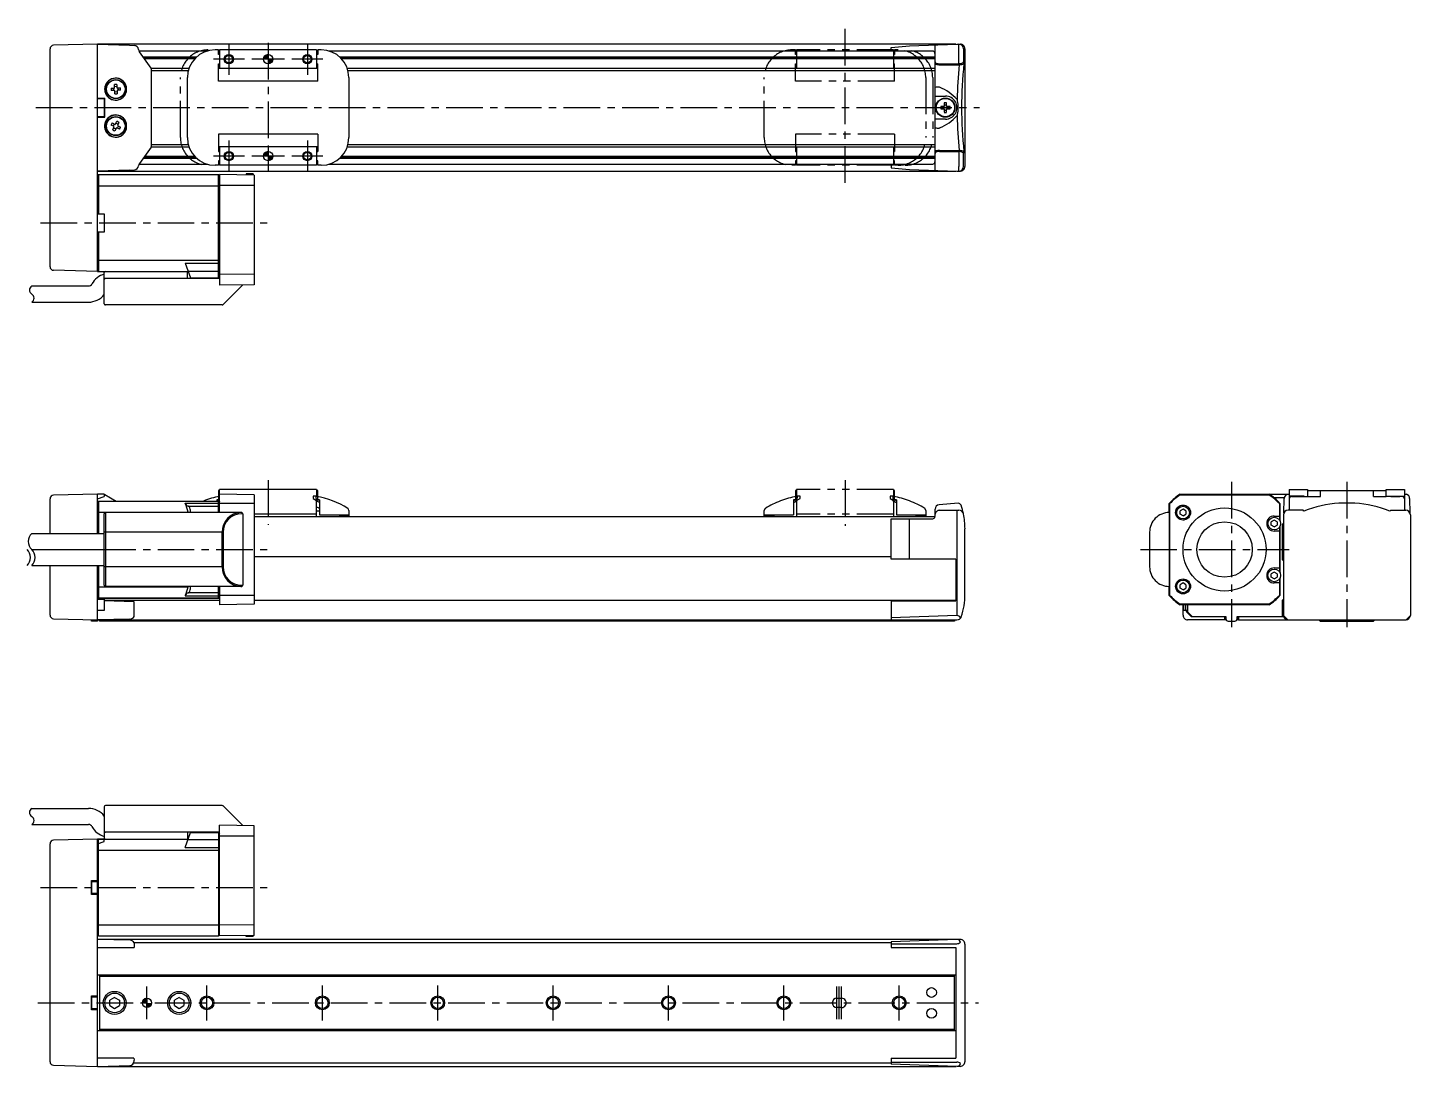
# Model space of a CAD drawing. Extents: x 0 to 931, y -8 to 450.
# Drawn here: x 332 to 931, y 0 to 450 of the extents above; entities that cross this region are included whole.
import ezdxf

# ---------------------------------------------------------------- set-up
doc = ezdxf.new("R2010")
doc.units = 0
doc.header["$LTSCALE"] = 0.5
doc.linetypes.add('CENTER', pattern=[50.8, 31.75, -6.35, 6.35, -6.35])
doc.linetypes.add('PHANTOM', pattern=[63.5, 31.75, -6.35, 6.35, -6.35, 6.35, -6.35])
for name, color, linetype in [('MSM_CENTER', 1, 'CENTER'), ('MSM_CONTINUOUS', 7, 'CONTINUOUS'), ('MSM_IMAGINARY', 6, 'PHANTOM'), ('MSM_NARROW', 5, 'CONTINUOUS')]:
    doc.layers.add(name, color=color, linetype=linetype)

# ---------------------------------------------------------------- blocks, each defined once
blk = doc.blocks.new('*U5')
at = {"layer": 'MSM_CONTINUOUS', "linetype": 'CONTINUOUS'}
for p, q in [((383.68, 27.5), (383.68, 26.5)), ((383.68, 26.5), (383.68, 25.77)), ((384.68, 25.77), (383.68, 25.5)), ((383.68, 25.5), (383.68, 25.77)), ((385.42, 26.5), (384.68, 25.77)), ((385.68, 27.5), (385.42, 26.5))]:
    blk.add_line(p, q, dxfattribs=at)
for points in [[(383.68, 27.5), (383.68, 26.5), (385.42, 26.5)], [(383.68, 26.5), (383.68, 25.77), (384.68, 25.77)]]:
    blk.add_solid(points, dxfattribs=at)
at = {"layer": 'MSM_CONTINUOUS', "linetype": 'CONTINUOUS', "extrusion": (0, 0, -1)}
for points in [[(-383.68, 27.5), (-385.68, 27.5), (-385.42, 26.5)], [(-383.68, 26.5), (-385.42, 26.5), (-384.68, 25.77)], [(-383.68, 25.77), (-384.68, 25.77), (-383.68, 25.5)]]:
    blk.add_solid(points, dxfattribs=at)
blk = doc.blocks.new('*U6')
at = {"layer": 'MSM_CONTINUOUS', "linetype": 'CONTINUOUS'}
for p, q in [((381.95, 28.5), (381.68, 27.5)), ((382.68, 29.23), (381.95, 28.5)), ((383.68, 29.5), (382.68, 29.23)), ((383.68, 29.23), (383.68, 29.5)), ((383.68, 29.23), (383.68, 28.5)), ((383.68, 28.5), (383.68, 27.5))]:
    blk.add_line(p, q, dxfattribs=at)
for points in [[(381.95, 28.5), (381.68, 27.5), (383.68, 27.5)], [(382.68, 29.23), (381.95, 28.5), (383.68, 28.5)], [(383.68, 29.5), (382.68, 29.23), (383.68, 29.23)]]:
    blk.add_solid(points, dxfattribs=at)
at = {"layer": 'MSM_CONTINUOUS', "linetype": 'CONTINUOUS', "extrusion": (0, 0, -1)}
for points in [[(-381.95, 28.5), (-383.68, 28.5), (-383.68, 27.5)], [(-382.68, 29.23), (-383.68, 29.23), (-383.68, 28.5)]]:
    blk.add_solid(points, dxfattribs=at)
blk = doc.blocks.new('*U7')
at = {"layer": 'MSM_CONTINUOUS', "linetype": 'CONTINUOUS'}
for p, q in [((434.45, 437.48), (434.18, 436.48)), ((435.18, 438.21), (434.45, 437.48)), ((436.18, 438.48), (435.18, 438.21)), ((436.18, 438.21), (436.18, 438.48)), ((436.18, 438.21), (436.18, 437.48)), ((436.18, 437.48), (436.18, 436.48))]:
    blk.add_line(p, q, dxfattribs=at)
for points in [[(434.45, 437.48), (434.18, 436.48), (436.18, 436.48)], [(435.18, 438.21), (434.45, 437.48), (436.18, 437.48)], [(436.18, 438.48), (435.18, 438.21), (436.18, 438.21)]]:
    blk.add_solid(points, dxfattribs=at)
at = {"layer": 'MSM_CONTINUOUS', "linetype": 'CONTINUOUS', "extrusion": (0, 0, -1)}
for points in [[(-434.45, 437.48), (-436.18, 437.48), (-436.18, 436.48)], [(-435.18, 438.21), (-436.18, 438.21), (-436.18, 437.48)]]:
    blk.add_solid(points, dxfattribs=at)
blk = doc.blocks.new('*U8')
at = {"layer": 'MSM_CONTINUOUS', "linetype": 'CONTINUOUS'}
for p, q in [((436.18, 436.48), (436.18, 435.48)), ((436.18, 435.48), (436.18, 434.75)), ((437.18, 434.75), (436.18, 434.48)), ((436.18, 434.48), (436.18, 434.75)), ((437.92, 435.48), (437.18, 434.75)), ((438.18, 436.48), (437.92, 435.48))]:
    blk.add_line(p, q, dxfattribs=at)
for points in [[(436.18, 436.48), (436.18, 435.48), (437.92, 435.48)], [(436.18, 435.48), (436.18, 434.75), (437.18, 434.75)]]:
    blk.add_solid(points, dxfattribs=at)
at = {"layer": 'MSM_CONTINUOUS', "linetype": 'CONTINUOUS', "extrusion": (0, 0, -1)}
for points in [[(-436.18, 436.48), (-438.18, 436.48), (-437.92, 435.48)], [(-436.18, 435.48), (-437.92, 435.48), (-437.18, 434.75)], [(-436.18, 434.75), (-437.18, 434.75), (-436.18, 434.48)]]:
    blk.add_solid(points, dxfattribs=at)
blk = doc.blocks.new('*U9')
at = {"layer": 'MSM_CONTINUOUS', "linetype": 'CONTINUOUS'}
for p, q in [((434.45, 395.48), (434.18, 394.48)), ((435.18, 396.21), (434.45, 395.48)), ((436.18, 396.48), (435.18, 396.21)), ((436.18, 396.21), (436.18, 396.48)), ((436.18, 396.21), (436.18, 395.48)), ((436.18, 395.48), (436.18, 394.48))]:
    blk.add_line(p, q, dxfattribs=at)
for points in [[(434.45, 395.48), (434.18, 394.48), (436.18, 394.48)], [(435.18, 396.21), (434.45, 395.48), (436.18, 395.48)], [(436.18, 396.48), (435.18, 396.21), (436.18, 396.21)]]:
    blk.add_solid(points, dxfattribs=at)
at = {"layer": 'MSM_CONTINUOUS', "linetype": 'CONTINUOUS', "extrusion": (0, 0, -1)}
for points in [[(-434.45, 395.48), (-436.18, 395.48), (-436.18, 394.48)], [(-435.18, 396.21), (-436.18, 396.21), (-436.18, 395.48)]]:
    blk.add_solid(points, dxfattribs=at)
blk = doc.blocks.new('*U10')
at = {"layer": 'MSM_CONTINUOUS', "linetype": 'CONTINUOUS'}
for p, q in [((436.18, 394.48), (436.18, 393.48)), ((436.18, 393.48), (436.18, 392.75)), ((437.18, 392.75), (436.18, 392.48)), ((436.18, 392.48), (436.18, 392.75)), ((437.92, 393.48), (437.18, 392.75)), ((438.18, 394.48), (437.92, 393.48))]:
    blk.add_line(p, q, dxfattribs=at)
for points in [[(436.18, 394.48), (436.18, 393.48), (437.92, 393.48)], [(436.18, 393.48), (436.18, 392.75), (437.18, 392.75)]]:
    blk.add_solid(points, dxfattribs=at)
at = {"layer": 'MSM_CONTINUOUS', "linetype": 'CONTINUOUS', "extrusion": (0, 0, -1)}
for points in [[(-436.18, 394.48), (-438.18, 394.48), (-437.92, 393.48)], [(-436.18, 393.48), (-437.92, 393.48), (-437.18, 392.75)], [(-436.18, 392.75), (-437.18, 392.75), (-436.18, 392.48)]]:
    blk.add_solid(points, dxfattribs=at)

msp = doc.modelspace()

# ---------------------------------------------------------------- linework, layer by layer
at = {"layer": 'MSM_CENTER'}
for p, q in [((686.18, 382.88), (686.18, 450.14)), ((436.18, 443.56), (436.18, 387.75)), ((419.18, 443.21), (419.18, 429.75)), ((453.18, 443.21), (453.18, 429.75)), ((425.91, 436.48), (412.45, 436.48)), ((443.26, 436.48), (429.1, 436.48)), ((459.91, 436.48), (446.45, 436.48)), ((335.56, 415.48), (744.45, 415.48)), ((419.18, 401.21), (419.18, 387.75)), ((453.18, 401.21), (453.18, 387.75)), ((425.91, 394.48), (412.45, 394.48)), ((443.26, 394.48), (429.1, 394.48)), ((459.91, 394.48), (446.45, 394.48)), ((337.52, 365.48), (435.7, 365.48)), ((436.18, 253.99), (436.18, 234.66)), ((686.18, 253.99), (686.18, 234.29)), ((853.67, 253.31), (853.67, 190.31)), ((903.67, 253.31), (903.67, 190.31)), ((337.52, 223.99), (435.7, 223.99)), ((814.17, 223.99), (878.67, 223.99)), ((337.52, 77.5), (435.7, 77.5)), ((383.68, 20.42), (383.68, 34.58)), ((409.68, 19.92), (409.68, 35.08)), ((459.68, 19.92), (459.68, 35.08)), ((509.68, 19.92), (509.68, 35.08)), ((559.68, 19.92), (559.68, 35.08)), ((609.68, 19.92), (609.68, 35.08)), ((659.68, 19.92), (659.68, 35.08)), ((682.68, 20.42), (682.68, 34.58)), ((683.68, 20.42), (683.68, 34.58)), ((684.68, 20.42), (684.68, 34.58)), ((709.68, 19.92), (709.68, 35.08)), ((336.36, 27.5), (743.96, 27.5))]:
    msp.add_line(p, q, dxfattribs=at)
at = {"layer": 'MSM_CONTINUOUS'}
for p, q in [((341.68, 346.48), (341.68, 440.98)), ((362.18, 442.98), (343.14, 442.48)), ((362.18, 344.48), (362.18, 442.98)), ((362.18, 442.98), (376.14, 442.61)), ((734.18, 442.98), (362.18, 442.98)), ((376.14, 442.61), (378.22, 442.46)), ((409.76, 439.98), (380.24, 439.98)), ((385.49, 432.58), (380.44, 439.64)), ((414.68, 440.48), (413.18, 440.48)), ((414.68, 438.48), (414.68, 440.48)), ((415.18, 439.98), (414.68, 439.98)), ((415.18, 438.48), (414.68, 438.48)), ((415.18, 440.48), (415.18, 432.48)), ((457.18, 440.48), (415.18, 440.48)), ((457.18, 440.48), (457.18, 432.48)), ((457.68, 439.98), (457.18, 439.98)), ((457.68, 438.48), (457.18, 438.48)), ((459.18, 440.48), (457.68, 440.48)), ((457.68, 440.48), (457.68, 438.48)), ((724.18, 439.98), (462.61, 439.98)), ((706.18, 441.56), (714.18, 442.26)), ((706.18, 439.98), (706.18, 441.56)), ((714.18, 442.26), (734.68, 442.98)), ((725.18, 442.65), (725.18, 388.31)), ((734.18, 442.98), (734.18, 442.96)), ((734.68, 442.98), (736.18, 442.98)), ((735.58, 434.49), (735.58, 442.98)), ((737.54, 440.98), (737.54, 435.31)), ((738.18, 440.98), (738.18, 389.98)), ((405.14, 437.38), (382.05, 437.38)), ((404.71, 436.98), (382.34, 436.98)), ((404.33, 436.58), (382.63, 436.58)), ((401.87, 432.48), (385.54, 432.48)), ((385.58, 398.67), (385.58, 432.29)), ((401.56, 431.48), (385.58, 431.48)), ((414.68, 426.98), (414.68, 434.48)), ((414.68, 434.48), (415.18, 434.48)), ((457.68, 432.48), (414.68, 432.48)), ((457.18, 434.48), (457.68, 434.48)), ((457.68, 426.98), (457.68, 434.48)), ((725.18, 437.38), (467.23, 437.38)), ((725.18, 436.98), (467.65, 436.98)), ((725.18, 436.58), (468.04, 436.58)), ((725.18, 432.48), (470.5, 432.48)), ((725.18, 431.48), (470.8, 431.48)), ((727.18, 434.48), (735.45, 434.48)), ((727.18, 434.09), (735.54, 434.09)), ((735.45, 434.48), (735.58, 434.49)), ((735.63, 434.09), (735.54, 434.09)), ((369.65, 423.98), (369.59, 425.5)), ((370.62, 425.54), (370.68, 424.01)), ((401.18, 402.48), (401.18, 428.48)), ((457.68, 426.98), (414.68, 426.98)), ((471.18, 428.48), (471.18, 402.48)), ((362.18, 419.61), (365.44, 419.61)), ((362.18, 419.48), (365.18, 419.48)), ((365.18, 419.48), (365.31, 419.61)), ((365.18, 419.48), (365.18, 411.48)), ((365.31, 419.61), (365.31, 411.35)), ((365.44, 411.35), (365.44, 419.61)), ((368.12, 423.92), (369.65, 423.98)), ((369.69, 422.95), (368.16, 422.89)), ((369.08, 423.96), (369.12, 422.93)), ((370.66, 424.59), (369.63, 424.55)), ((369.74, 421.42), (369.69, 422.95)), ((369.71, 422.37), (370.74, 422.41)), ((370.68, 424.01), (372.21, 424.07)), ((372.24, 423.04), (370.72, 422.98)), ((370.72, 422.98), (370.77, 421.46)), ((371.29, 423), (371.25, 424.03)), ((374.71, 424.76), (374.71, 422.2)), ((725.18, 420.48), (729.68, 420.48)), ((729.17, 415.99), (727.64, 415.99)), ((727.64, 414.96), (729.17, 414.96)), ((728.6, 415.99), (728.6, 414.96)), ((729.17, 417.52), (729.17, 415.99)), ((730.2, 416.57), (729.17, 416.57)), ((729.17, 414.96), (729.17, 413.44)), ((729.17, 414.39), (730.2, 414.39)), ((730.2, 415.99), (730.2, 417.52)), ((731.73, 415.99), (730.2, 415.99)), ((730.2, 413.44), (730.2, 414.96)), ((730.2, 414.96), (731.73, 414.96)), ((730.77, 414.96), (730.77, 415.99)), ((365.18, 411.48), (362.18, 411.48)), ((362.18, 411.35), (365.44, 411.35)), ((365.18, 411.48), (365.31, 411.35)), ((369.5, 407.24), (368.12, 407.9)), ((368.57, 408.83), (369.94, 408.17)), ((369.43, 408.42), (368.98, 407.49)), ((369.94, 408.17), (370.61, 409.54)), ((371.12, 408.24), (370.19, 408.68)), ((371.54, 409.1), (370.87, 407.72)), ((370.87, 407.72), (372.25, 407.06)), ((370.94, 406.54), (371.39, 407.47)), ((374.71, 408.92), (374.71, 406.04)), ((729.68, 410.48), (725.18, 410.48)), ((368.83, 405.86), (369.5, 407.24)), ((369.25, 406.72), (370.17, 406.28)), ((370.42, 406.79), (369.76, 405.42)), ((371.8, 406.13), (370.42, 406.79)), ((414.68, 403.98), (414.68, 396.48)), ((457.68, 403.98), (414.68, 403.98)), ((457.68, 403.98), (457.68, 396.48)), ((385.49, 398.38), (380.44, 391.32)), ((385.54, 398.48), (401.87, 398.48)), ((385.58, 399.48), (401.56, 399.48)), ((457.68, 398.48), (414.68, 398.48)), ((414.68, 396.48), (415.18, 396.48)), ((415.18, 398.48), (415.18, 390.48)), ((457.18, 398.48), (457.18, 390.48)), ((457.18, 396.48), (457.68, 396.48)), ((470.5, 398.48), (725.18, 398.48)), ((470.8, 399.48), (725.18, 399.48)), ((727.18, 396.87), (735.54, 396.87)), ((727.18, 396.48), (735.45, 396.48)), ((735.45, 396.48), (735.58, 396.47)), ((735.63, 396.87), (735.54, 396.87)), ((735.58, 396.47), (735.58, 389.98)), ((737.54, 389.98), (737.54, 395.65)), ((380.24, 390.98), (409.76, 390.98)), ((382.05, 393.58), (405.14, 393.58)), ((382.34, 393.98), (404.71, 393.98)), ((382.63, 394.38), (404.33, 394.38)), ((414.68, 390.48), (413.18, 390.48)), ((415.18, 392.48), (414.68, 392.48)), ((414.68, 392.48), (414.68, 390.48)), ((414.68, 390.98), (415.18, 390.98)), ((457.18, 390.48), (415.18, 390.48)), ((457.68, 392.48), (457.18, 392.48)), ((457.18, 390.98), (457.68, 390.98)), ((457.68, 390.48), (457.68, 392.48)), ((459.18, 390.48), (457.68, 390.48)), ((462.61, 390.98), (724.18, 390.98)), ((467.23, 393.58), (725.18, 393.58)), ((467.65, 393.98), (725.18, 393.98)), ((468.04, 394.38), (725.18, 394.38)), ((706.18, 390.98), (706.18, 389.4)), ((735.58, 387.98), (735.58, 389.98)), ((376.14, 388.35), (362.18, 387.98)), ((362.18, 387.98), (734.18, 387.98)), ((362.68, 386.48), (362.18, 385.98)), ((362.68, 386.48), (414.68, 386.48)), ((362.68, 386.48), (362.68, 369.48)), ((376.14, 388.35), (378.22, 388.5)), ((415.18, 385.98), (414.68, 386.48)), ((414.68, 341.68), (414.68, 386.48)), ((430.18, 386.22), (415.18, 386.48)), ((415.18, 386.48), (415.18, 338.48)), ((429.68, 386.73), (426.68, 386.73)), ((426.68, 386.73), (426.68, 386.28)), ((429.68, 386.73), (429.68, 386.23)), ((430.18, 386.22), (430.18, 338.74)), ((706.18, 389.4), (714.18, 388.7)), ((714.18, 388.7), (734.68, 387.98)), ((734.18, 387.98), (734.18, 388)), ((734.68, 387.98), (736.18, 387.98)), ((362.18, 381.47), (362.68, 381.64)), ((362.68, 381.64), (414.68, 381.64)), ((415.18, 381.47), (414.68, 381.64)), ((430.18, 381.68), (415.18, 381.76)), ((362.18, 369.48), (365.18, 369.48)), ((365.18, 369.48), (365.18, 361.48)), ((365.18, 361.48), (362.18, 361.48)), ((362.68, 361.48), (362.68, 344.48)), ((362.18, 349.49), (362.68, 349.32)), ((362.68, 349.32), (414.68, 349.32)), ((400.24, 348.11), (402.58, 341.68)), ((400.24, 348.11), (414.68, 348.11)), ((415.18, 349.49), (414.68, 349.32)), ((414.68, 348.11), (415.18, 348.44)), ((362.18, 344.48), (343.14, 344.98)), ((362.18, 344.98), (362.68, 344.48)), ((362.18, 344.48), (401.56, 344.48)), ((365.18, 330.48), (365.18, 343.98)), ((401.18, 341.48), (401.18, 344.48)), ((401.52, 344.61), (414.68, 344.61)), ((402.58, 341.68), (414.68, 341.68)), ((413.28, 341.68), (413.28, 341.48)), ((414.68, 344.61), (415.18, 344.58)), ((414.68, 341.68), (415.18, 342.18)), ((430.18, 343.28), (415.18, 343.2)), ((333.73, 338.18), (358.32, 338.18)), ((415.18, 341.48), (365.68, 341.48)), ((430.18, 338.74), (415.18, 338.48)), ((425.18, 338.65), (416.66, 330.13)), ((333.73, 331.18), (358.32, 331.18)), ((416.3, 329.98), (365.68, 329.98)), ((341.68, 230.99), (341.68, 245.99)), ((362.18, 247.99), (343.14, 247.49)), ((365.18, 247.91), (362.18, 247.99)), ((362.18, 230.99), (362.18, 247.99)), ((362.18, 245.99), (365.18, 246.99)), ((365.18, 247.91), (365.34, 247.89)), ((365.18, 247.91), (365.18, 246.99)), ((365.34, 247.89), (365.44, 247.84)), ((365.44, 247.84), (370.38, 244.99)), ((415.18, 249.49), (414.68, 249.49)), ((414.68, 249.49), (414.68, 245.37)), ((457.18, 249.99), (415.18, 249.99)), ((415.18, 239.99), (415.18, 249.99)), ((430.18, 247.73), (415.18, 247.99)), ((430.18, 247.73), (430.18, 200.25)), ((455.68, 247.09), (455.68, 246.09)), ((457.18, 247.09), (455.68, 247.09)), ((455.68, 246.09), (457.18, 245.22)), ((456.88, 246.81), (456.88, 246.35)), ((457.18, 249.99), (457.18, 247)), ((457.68, 249.49), (457.18, 249.49)), ((457.68, 245.37), (457.68, 249.49)), ((831.48, 247.73), (831.4, 247.99)), ((831.4, 247.99), (878.67, 247.99)), ((831.48, 247.73), (869.87, 247.73)), ((869.87, 247.73), (869.95, 247.99)), ((871.97, 246.49), (876.53, 246.49)), ((876.3, 239.7), (876.47, 246.04)), ((878.67, 249.99), (886.67, 249.99)), ((878.67, 249.99), (878.67, 240.99)), ((885.17, 247.09), (878.67, 247.09)), ((879.67, 246.9), (880.67, 246.9)), ((880.67, 247.01), (884.67, 247.01)), ((880.67, 246.9), (880.67, 247.01)), ((880.67, 247.01), (880.67, 247.01)), ((884.67, 247.01), (884.67, 246.9)), ((884.67, 247.01), (884.67, 247.01)), ((884.67, 246.9), (892.17, 246.9)), ((885.17, 246.9), (885.17, 247.09)), ((886.67, 249.99), (886.67, 246.9)), ((886.67, 249.49), (920.67, 249.49)), ((892.17, 246.9), (892.17, 249.49)), ((915.17, 246.9), (915.17, 249.49)), ((915.17, 246.9), (920.67, 246.9)), ((920.67, 249.99), (928.67, 249.99)), ((920.67, 246.9), (920.67, 249.99)), ((922.67, 246.9), (920.67, 246.9)), ((922.17, 246.9), (922.17, 247.09)), ((922.17, 247.09), (928.67, 247.09)), ((922.67, 247.01), (926.67, 247.01)), ((922.67, 247.01), (922.67, 246.9)), ((922.67, 247.01), (922.67, 247.01)), ((926.67, 246.9), (926.67, 247.01)), ((926.67, 247.01), (926.67, 247.01)), ((927.67, 246.9), (926.67, 246.9)), ((928.67, 249.99), (928.67, 240.99)), ((928.67, 247.91), (929.44, 247.91)), ((931.05, 239.7), (930.88, 246.04)), ((362.18, 244.49), (362.68, 244.99)), ((362.18, 239.98), (362.68, 240.15)), ((362.68, 244.99), (414.68, 244.99)), ((362.68, 244.99), (362.68, 230.99)), ((362.68, 240.15), (401.56, 240.15)), ((424.5, 239.99), (365.68, 239.99)), ((365.68, 239.99), (365.68, 207.99)), ((400.24, 244.01), (414.68, 244.01)), ((401.56, 242.79), (414.68, 242.79)), ((401.56, 240.15), (401.56, 239.99)), ((413.93, 245.49), (413.93, 244.99)), ((414.68, 245.49), (413.93, 245.49)), ((414.69, 245.37), (414.68, 245.37)), ((415.18, 244.49), (414.68, 244.99)), ((414.68, 239.99), (414.68, 244.99)), ((415.18, 243.63), (414.68, 244.01)), ((414.68, 242.79), (415.18, 242.29)), ((415.18, 244.49), (415.18, 244.49)), ((430.18, 243.88), (415.18, 243.99)), ((457.18, 238.29), (457.18, 245.64)), ((458, 242.01), (457.18, 242.27)), ((457.18, 240.79), (458.43, 240.79)), ((458.43, 245.49), (457.68, 245.49)), ((458.43, 245.49), (458.43, 238.99)), ((471.18, 240.93), (471.18, 238.49)), ((725.18, 241.4), (725.18, 238.29)), ((735.24, 244.11), (727.01, 243.39)), ((727.18, 240.99), (735.58, 240.99)), ((734.68, 240.99), (734.68, 195.45)), ((826.94, 243.88), (826.67, 243.99)), ((826.67, 239.99), (826.67, 243.99)), ((826.84, 239.99), (826.67, 239.99)), ((826.94, 204.1), (826.94, 243.88)), ((832.67, 241.47), (831.39, 240.73)), ((831.39, 239.25), (831.39, 240.73)), ((833.95, 240.73), (832.67, 241.47)), ((833.95, 240.73), (833.95, 239.25)), ((874.41, 243.88), (874.67, 243.99)), ((874.41, 243.88), (874.41, 238.49)), ((874.67, 243.99), (874.67, 236.39)), ((884.67, 240.99), (878.17, 240.99)), ((885.07, 240.6), (884.67, 240.99)), ((884.67, 240.99), (884.67, 240.99)), ((885.06, 240.6), (885.07, 240.6)), ((922.28, 240.6), (922.67, 240.99)), ((922.28, 240.6), (922.28, 240.6)), ((922.67, 240.99), (922.68, 240.99)), ((922.68, 240.99), (929.17, 240.99)), ((365.18, 208.49), (365.18, 239.49)), ((425.18, 239.49), (424.66, 239.49)), ((425.18, 239.49), (425.18, 208.49)), ((457.18, 239.29), (430.18, 239.29)), ((430.18, 238.29), (725.18, 238.29)), ((458.43, 238.99), (471.17, 238.99)), ((471.17, 238.49), (469.68, 238.49)), ((471.17, 238.49), (471.17, 238.99)), ((471.18, 238.49), (471.17, 238.49)), ((706.18, 237.29), (724.18, 237.29)), ((706.18, 219.79), (706.18, 237.29)), ((714.18, 219.79), (714.18, 237.29)), ((826.85, 208.49), (826.85, 239.49)), ((832.67, 238.51), (831.39, 239.25)), ((832.59, 236.79), (833.24, 236.79)), ((832.59, 236.74), (832.59, 236.79)), ((832.67, 238.51), (833.95, 239.25)), ((872.17, 236.72), (870.89, 235.98)), ((870.89, 234.5), (870.89, 235.98)), ((872.17, 233.76), (870.89, 234.5)), ((872.17, 238.49), (874.47, 238.49)), ((873.45, 235.98), (872.17, 236.72)), ((872.17, 233.76), (873.45, 234.5)), ((873.45, 235.98), (873.45, 234.5)), ((874.47, 238.49), (874.47, 236.75)), ((874.47, 233.73), (874.47, 231.99)), ((874.67, 234.09), (874.67, 213.89)), ((876.17, 234.99), (875.67, 234.99)), ((875.67, 234.99), (875.67, 219.49)), ((875.7, 234.79), (876.17, 234.79)), ((876.17, 238.99), (876.17, 195.36)), ((931.17, 238.99), (931.17, 195.36)), ((333.73, 230.99), (365.18, 230.99)), ((416.66, 231.49), (365.18, 231.49)), ((416.3, 216.49), (416.3, 231.49)), ((416.66, 231.49), (416.66, 216.49)), ((738.18, 204.49), (738.18, 232.99)), ((818.17, 231.49), (818.17, 216.49)), ((874.47, 231.99), (872.17, 231.99)), ((874.41, 231.99), (874.41, 215.99)), ((876.11, 228.56), (875.67, 228.56)), ((875.7, 228.96), (876.11, 228.56)), ((876.11, 226.42), (876.11, 228.56)), ((333.73, 223.99), (365.18, 223.99)), ((875.67, 226.42), (876.11, 226.42)), ((875.7, 226.02), (876.11, 226.42)), ((333.73, 216.99), (365.18, 216.99)), ((341.68, 195.49), (341.68, 216.99)), ((362.18, 192.99), (362.18, 216.99)), ((362.68, 216.99), (362.68, 202.99)), ((416.66, 216.49), (365.18, 216.49)), ((430.18, 220.99), (706.18, 220.99)), ((734.18, 219.79), (706.18, 219.79)), ((734.18, 219.79), (734.18, 201.79)), ((872.17, 215.99), (874.47, 215.99)), ((874.47, 215.99), (874.47, 214.25)), ((875.67, 219.49), (876.17, 219.49)), ((876.17, 219.79), (875.87, 219.49)), ((832.59, 211.19), (832.59, 211.24)), ((832.59, 211.19), (833.24, 211.19)), ((872.17, 214.22), (870.89, 213.48)), ((870.89, 212), (870.89, 213.48)), ((872.17, 211.26), (870.89, 212)), ((873.45, 213.48), (872.17, 214.22)), ((872.17, 211.26), (873.45, 212)), ((873.45, 213.48), (873.45, 212)), ((874.47, 211.23), (874.47, 209.49)), ((874.67, 211.59), (874.67, 203.99)), ((362.18, 208), (362.68, 207.83)), ((362.68, 207.83), (401.56, 207.83)), ((424.5, 207.99), (365.68, 207.99)), ((400.24, 203.97), (414.68, 203.97)), ((401.56, 207.99), (401.56, 207.83)), ((414.68, 205.19), (401.56, 205.19)), ((414.68, 202.99), (414.68, 207.99)), ((415.18, 205.69), (414.68, 205.19)), ((414.68, 203.97), (415.18, 204.35)), ((415.18, 207.99), (415.18, 199.99)), ((430.18, 204.1), (415.18, 203.99)), ((424.66, 208.49), (425.18, 208.49)), ((826.67, 203.99), (826.67, 207.99)), ((826.94, 204.1), (826.67, 203.99)), ((826.84, 207.99), (826.68, 207.99)), ((832.67, 209.47), (831.39, 208.73)), ((831.39, 207.25), (831.39, 208.73)), ((832.67, 206.51), (831.39, 207.25)), ((833.95, 208.73), (832.67, 209.47)), ((832.67, 206.51), (833.95, 207.25)), ((833.95, 208.73), (833.95, 207.25)), ((874.47, 209.49), (872.17, 209.49)), ((874.41, 209.49), (874.41, 204.1)), ((874.41, 204.1), (874.67, 203.99)), ((362.68, 202.99), (362.18, 203.49)), ((362.18, 202.9), (415.18, 202.9)), ((362.18, 202.49), (365.18, 202.49)), ((362.68, 202.99), (414.68, 202.99)), ((365.18, 202.49), (365.18, 197.49)), ((365.18, 201.99), (415.18, 201.99)), ((378.18, 201.37), (365.18, 201.71)), ((378.18, 194.99), (378.18, 201.37)), ((414.68, 202.99), (415.18, 203.49)), ((415.18, 203.49), (415.18, 203.49)), ((430.18, 200.25), (415.18, 199.99)), ((430.18, 201.99), (734.18, 201.99)), ((706.18, 201.79), (706.18, 193.49)), ((706.18, 201.79), (734.18, 201.79)), ((831.48, 200.25), (831.4, 199.99)), ((869.95, 199.99), (831.4, 199.99)), ((869.87, 200.25), (831.48, 200.25)), ((832.67, 195.49), (832.67, 199.99)), ((832.75, 199.99), (832.75, 197.49)), ((833.67, 197.49), (833.67, 199.99)), ((834.67, 197.49), (834.67, 199.99)), ((834.67, 199.99), (834.67, 196.99)), ((869.87, 200.25), (869.95, 199.99)), ((875.67, 201.99), (875.67, 194.99)), ((876.17, 201.99), (875.67, 201.99)), ((876.17, 201.79), (875.97, 201.99)), ((343.14, 193.99), (362.18, 193.49)), ((359.68, 193.56), (359.58, 193.56)), ((359.68, 192.99), (359.68, 193.56)), ((362.18, 192.99), (359.68, 192.99)), ((365.18, 197.49), (362.18, 197.49)), ((376.31, 193.86), (362.18, 193.49)), ((362.18, 193.49), (734.7, 193.49)), ((363.18, 192.99), (363.18, 193.49)), ((363.18, 193.39), (733.68, 193.39)), ((733.68, 192.99), (363.18, 192.99)), ((376.31, 193.86), (376.33, 193.86)), ((376.33, 193.86), (376.35, 193.86)), ((734.68, 195.36), (706.18, 194.36)), ((733.68, 193.49), (733.68, 192.99)), ((734.68, 195.45), (734.68, 195.36)), ((834.67, 197.49), (832.67, 197.49)), ((834.17, 197.49), (834.17, 196.99)), ((834.24, 197.06), (834.17, 196.99)), ((836.17, 194.99), (834.17, 196.99)), ((834.24, 197.06), (834.24, 197.49)), ((834.24, 197.06), (836.24, 195.06)), ((834.67, 196.99), (836.67, 194.99)), ((850.63, 193.49), (834.67, 193.49)), ((836.17, 194.99), (836.24, 195.06)), ((836.17, 194.99), (851.17, 194.99)), ((836.24, 195.06), (836.61, 195.06)), ((850.63, 194.99), (850.63, 193.49)), ((850.67, 193.56), (850.63, 193.49)), ((850.67, 194.99), (850.67, 193.56)), ((851.27, 193.56), (850.67, 193.56)), ((851.17, 194.99), (851.17, 193.99)), ((852.17, 192.99), (855.17, 192.99)), ((856.67, 193.56), (856.08, 193.56)), ((856.17, 193.99), (856.17, 194.99)), ((856.17, 194.99), (876.24, 194.99)), ((856.67, 194.99), (856.67, 193.56)), ((856.72, 193.49), (856.67, 193.56)), ((856.72, 193.49), (856.72, 194.99)), ((856.72, 193.49), (929.31, 193.49)), ((875.7, 195.46), (875.92, 195.24)), ((875.92, 195.24), (876.24, 194.99)), ((876.17, 195.36), (878.04, 193.49)), ((891.67, 193.49), (891.67, 193.39)), ((892.07, 192.99), (891.67, 193.39)), ((892.07, 192.99), (915.27, 192.99)), ((915.67, 193.39), (915.27, 192.99)), ((915.67, 193.39), (915.67, 193.49)), ((931.17, 195.36), (929.31, 193.49)), ((333.73, 111.8), (358.32, 111.8)), ((365.18, 112.5), (365.18, 99)), ((416.3, 113), (365.68, 113)), ((425.18, 104.33), (416.66, 112.85)), ((333.73, 104.8), (358.32, 104.8)), ((415.18, 56.5), (415.18, 104.5)), ((430.18, 104.24), (415.18, 104.5)), ((430.18, 56.76), (430.18, 104.24)), ((341.68, 2), (341.68, 96.5)), ((362.18, 98.5), (343.14, 98)), ((362.18, 0), (362.18, 98.5)), ((365.18, 98.42), (362.18, 98.5)), ((362.18, 98.5), (401.56, 98.5)), ((362.18, 96.5), (365.18, 97.5)), ((362.68, 56.5), (362.68, 98.5)), ((365.18, 97.5), (365.18, 98.42)), ((415.18, 101.5), (365.68, 101.5)), ((400.24, 94.87), (402.58, 101.3)), ((401.18, 101.5), (401.18, 98.5)), ((401.52, 98.37), (414.68, 98.37)), ((402.58, 101.3), (414.68, 101.3)), ((413.28, 101.3), (413.28, 101.5)), ((414.68, 101.3), (415.18, 100.8)), ((414.68, 101.3), (414.68, 56.5)), ((414.68, 98.37), (415.18, 98.4)), ((430.18, 99.7), (415.18, 99.78)), ((362.18, 93.49), (362.68, 93.66)), ((362.68, 93.66), (414.68, 93.66)), ((400.24, 94.87), (414.68, 94.87)), ((414.68, 94.87), (415.18, 94.54)), ((415.18, 93.49), (414.68, 93.66)), ((359.58, 80.5), (362.18, 80.55)), ((359.58, 74.5), (359.58, 80.5)), ((359.58, 79.99), (359.68, 79.99)), ((359.68, 80.5), (359.68, 74.5)), ((362.18, 80), (359.68, 80)), ((359.68, 74.99), (359.58, 74.99)), ((362.18, 74.45), (359.58, 74.5)), ((359.68, 75), (362.18, 75)), ((362.18, 61.51), (362.68, 61.34)), ((362.68, 61.34), (414.68, 61.34)), ((415.18, 61.51), (414.68, 61.34)), ((430.18, 61.3), (415.18, 61.22)), ((362.68, 56.5), (362.18, 57)), ((736.18, 55), (362.18, 55)), ((376.44, 54.63), (362.18, 55)), ((362.68, 56.5), (414.68, 56.5)), ((415.18, 57), (414.68, 56.5)), ((430.18, 56.76), (415.18, 56.5)), ((426.68, 56.25), (426.68, 56.7)), ((429.68, 56.25), (426.68, 56.25)), ((429.68, 56.25), (429.68, 56.75)), ((734.68, 55), (706.18, 54)), ((706.18, 54), (706.18, 51.5)), ((734.18, 54.98), (734.18, 55)), ((362.18, 51.5), (378.18, 51.5)), ((706.18, 53.5), (378.18, 53.5)), ((378.18, 53.5), (378.18, 51.5)), ((706.18, 53.13), (734.7, 53.13)), ((706.18, 51.5), (734.18, 51.5)), ((734.18, 51.5), (734.18, 3.5)), ((738.18, 53), (738.18, 2)), ((734.18, 39.5), (362.18, 39.5)), ((363.18, 39.5), (363.18, 15.5)), ((363.18, 39.1), (733.68, 39.1)), ((733.68, 15.5), (733.68, 39.5)), ((359.58, 30.5), (362.18, 30.55)), ((359.58, 24.5), (359.58, 30.5)), ((359.68, 30.5), (359.68, 24.5)), ((362.18, 30), (359.68, 30)), ((362.18, 24.45), (359.58, 24.5)), ((359.68, 25), (362.18, 25)), ((369.68, 29.86), (367.64, 28.68)), ((367.64, 26.32), (367.64, 28.68)), ((367.64, 26.32), (369.68, 25.14)), ((369.68, 29.86), (371.73, 28.68)), ((369.68, 25.14), (371.73, 26.32)), ((371.73, 28.68), (371.73, 26.32)), ((397.68, 29.86), (395.64, 28.68)), ((395.64, 26.32), (395.64, 28.68)), ((395.64, 26.32), (397.68, 25.14)), ((397.68, 29.86), (399.73, 28.68)), ((397.68, 25.14), (399.73, 26.32)), ((399.73, 28.68), (399.73, 26.32)), ((682.68, 29.5), (684.68, 29.5)), ((684.68, 25.5), (682.68, 25.5)), ((362.18, 15.5), (734.18, 15.5)), ((733.68, 15.9), (363.18, 15.9)), ((343.14, 0.5), (362.18, 0)), ((377.99, 3.5), (362.18, 3.5)), ((362.18, 0), (376.24, 0.37)), ((362.18, 0), (734.18, 0)), ((377.99, 3.5), (378.18, 2.63)), ((377.99, 1.5), (706.18, 1.5)), ((378.18, 2.37), (378.18, 2.63)), ((706.18, 3.5), (734.18, 3.5)), ((706.18, 3.5), (706.18, 1)), ((706.18, 1.87), (734.7, 1.87)), ((734.68, 0), (706.18, 1)), ((734.18, 0.02), (734.18, 0)), ((736.18, 0), (734.68, 0))]:
    msp.add_line(p, q, dxfattribs=at)
for centre, radius in [((419.18, 436.48), 1.62), ((436.18, 436.48), 2), ((453.18, 436.48), 1.62), ((370.18, 423.48), 4.15), ((370.18, 423.48), 4), ((729.68, 415.48), 4.15), ((729.68, 415.48), 4), ((370.18, 407.48), 4.15), ((370.18, 407.48), 4), ((419.18, 394.48), 1.62), ((436.18, 394.48), 2), ((453.18, 394.48), 1.62), ((832.67, 239.99), 3.25), ((832.67, 239.99), 2.75), ((850.67, 223.99), 18), ((850.67, 223.99), 12), ((872.17, 235.24), 2.75), ((832.67, 207.99), 3.25), ((832.67, 207.99), 2.75), ((872.17, 212.74), 2.75), ((369.68, 27.5), 5), ((369.68, 27.5), 4.25), ((397.68, 27.5), 5), ((397.68, 27.5), 4.25), ((723.68, 32), 2.1), ((383.68, 27.5), 2), ((409.68, 27.5), 2.46), ((459.68, 27.5), 2.46), ((509.68, 27.5), 2.46), ((559.68, 27.5), 2.46), ((609.68, 27.5), 2.46), ((659.68, 27.5), 2.46), ((709.68, 27.5), 2.46), ((723.68, 23), 2.1)]:
    msp.add_circle(centre, radius, dxfattribs=at)
for centre, radius, start, end in [((343.18, 440.98), 1.5, 91.50001, 180), ((378.08, 440.47), 2, 4.82122, 85.87436), ((382.07, 440.81), 2, 184.82122, 215.53767), ((413.18, 428.48), 12, 90.00165, 179.99837), ((459.18, 428.48), 12, 0, 90), ((724.18, 438.98), 1, 0.0006, 90.00036), ((735.56, 441), 1.98, 359.42115, 89.40947), ((736.18, 440.98), 2, 359.99895, 90.0003), ((385.08, 432.29), 0.5, 0, 35.53885), ((725.61, 435.32), 0.43, 182.07701, 224.03922), ((725.67, 434.84), 0.57, 211.13326, 258.3967), ((726.12, 435.79), 1.12, 223.33912, 245.34543), ((727.07, 440.08), 6, 255.38071, 271.07572), ((727.12, 438.27), 3.79, 247.18821, 270.94772), ((1001.82, 411.52), 267.15, 175.15247, 178.4035), ((706.18, 427.89), 30, 11.91555, 12.68121), ((735.34, 438.31), 3.83, 273.62204, 298.21069), ((735.4, 441.05), 6.97, 271.84815, 285.05756), ((950.3, 413.3), 213.67, 174.29115, 179.41575), ((736.68, 435.8), 0.987, 298.00532, 329.81161), ((736.95, 435.49), 1.2, 282.82981, 308.43831), ((709.91, 429.29), 28.27, 10.72701, 12.28445), ((370.11, 423.48), 4.77, 15.61301, 168.29256), ((370.18, 423.48), 4.71, 15.84269, 344.15731), ((370.93, 403.04), 22.5, 90.77597, 93.39933), ((370.38, 423.48), 5.04, 168.91531, 191.08292), ((370.11, 423.48), 4.77, 191.70579, 344.38704), ((390.61, 424.22), 22.49, 180.7757, 183.3996), ((369.44, 443.92), 22.5, 270.77642, 273.39929), ((349.75, 422.74), 22.5, 0.77598, 3.39932), ((725.34, 424.04), 0.196, 97.92801, 140.34089), ((726.88, 413.27), 11.08, 89.31033, 98.13923), ((727, 423.94), 0.411, 63.91223, 89.1127), ((718.44, 403.84), 22.26, 42.79173, 66.8736), ((729.68, 415.48), 5, 269.99997, 90.00003), ((750.16, 415.48), 22.52, 178.68986, 181.31014), ((729.68, 395.02), 22.51, 88.68894, 91.31106), ((709.17, 415.48), 22.56, 358.69207, 1.30793), ((733.66, 418.16), 1.37, 13.28505, 35.30969), ((722.66, 415.75), 12.63, 358.75547, 12.46484), ((722.66, 415.21), 12.63, 347.53516, 1.24453), ((950.3, 417.66), 213.67, 180.58425, 185.70885), ((369.99, 407.48), 4.71, 165.57215, 194.4293), ((370.18, 407.48), 4.75, 17.65482, 342.34518), ((370.11, 407.48), 4.82, 17.39898, 165.90952), ((388.59, 398.59), 22.49, 152.92126, 155.54538), ((361.29, 389.06), 22.5, 62.922, 65.5451), ((718.44, 427.12), 22.26, 293.12637, 317.2083), ((729.68, 435.93), 22.5, 268.6882, 271.3118), ((733.66, 412.8), 1.37, 324.69031, 346.71495), ((1001.82, 419.44), 267.15, 181.5965, 184.84753), ((370.11, 407.48), 4.82, 194.09176, 342.60101), ((379.07, 425.9), 22.5, 242.92186, 245.54505), ((351.77, 416.37), 22.49, 332.92154, 335.54537), ((413.18, 402.48), 12, 180, 270), ((459.18, 402.48), 12, 270, 0), ((725.34, 406.92), 0.196, 219.65911, 262.07199), ((726.88, 417.69), 11.08, 261.86077, 270.68967), ((727, 407.02), 0.411, 270.8873, 296.08777), ((385.08, 398.67), 0.5, 324.46136, 0), ((725.67, 396.12), 0.57, 101.6033, 148.86674), ((725.61, 395.64), 0.43, 135.96078, 177.92299), ((726.12, 395.17), 1.12, 114.65457, 136.66088), ((727.07, 390.88), 6, 88.92428, 104.61929), ((727.12, 392.69), 3.79, 89.05228, 112.81179), ((706.18, 403.07), 30, 347.31879, 348.08445), ((735.34, 392.65), 3.83, 61.78931, 86.37796), ((735.4, 389.91), 6.97, 74.94244, 88.15185), ((736.68, 395.16), 0.987, 30.18839, 61.99468), ((736.95, 395.47), 1.2, 51.56169, 77.17019), ((709.89, 401.67), 28.3, 347.71471, 349.27093), ((378.08, 390.49), 2, 274.1257, 355.17875), ((382.07, 390.15), 2, 144.46233, 175.17875), ((724.18, 391.98), 1, 269.99961, 359.99954), ((735.56, 389.96), 1.98, 270.59053, 0.57885), ((736.18, 389.98), 2, 269.9997, 0.00094), ((343.18, 346.48), 1.5, 180, 268.5), ((367.55, 334.93), 8.75, 105.69386, 151.56327), ((365.68, 343.98), 0.5, 90.0009, 179.9991), ((358.32, 339.93), 1.75, 270, 331.56327), ((365.68, 340.98), 0.5, 89.99875, 180.0004), ((358.32, 339.93), 8.75, 270, 321.69401), ((365.68, 330.48), 0.5, 180.00006, 270.00079), ((416.3, 330.48), 0.5, 269.99897, 314.99964), ((343.18, 245.99), 1.5, 91.5, 180), ((422.57, 207.69), 40, 100.63993, 111.15902), ((457.08, 246.81), 0.2, 79.45244, 180), ((457.88, 246.35), 1, 180, 258.18835), ((449.8, 207.69), 40, 58.48619, 79.45244), ((847.67, 223.99), 29, 124.14842, 136.39718), ((847.67, 223.99), 28.74, 124.30843, 136.18878), ((853.67, 223.99), 28.74, 43.81122, 55.69157), ((853.67, 223.99), 29, 43.60282, 55.85158), ((878.47, 245.99), 2, 89.99243, 178.50757), ((879.67, 245.9), 1, 90, 180), ((927.67, 245.9), 1, 0, 90), ((928.88, 245.99), 2, 1.49211, 73.86369), ((365.68, 239.49), 0.5, 90, 180), ((369.71, 231.37), 33.04, 15.40903, 22.47573), ((402.88, 245), 2.82, 200.7322, 223.60345), ((401.46, 243.62), 0.832, 222.09477, 274.3285), ((401.55, 242.31), 0.481, 39.35114, 93.78461), ((400.6, 241.44), 1.77, 18.8255, 41.38717), ((396.62, 240.1), 5.96, 358.95036, 18.74327), ((422.57, 207.69), 38.5, 101.0596, 102.96158), ((414.48, 246.35), 1, 281.81165, 314.427), ((434.51, 202.35), 46.71, 114.44671, 114.80286), ((424.56, 231.73), 8.26, 91.78832, 181.68309), ((424.48, 239.09), 0.904, 56.9115, 90.9789), ((424.74, 239.47), 0.44, 2.89726, 58.7091), ((449.8, 207.69), 38.5, 77.03842, 78.9404), ((437.85, 202.35), 46.71, 63.85729, 65.55329), ((457.68, 241.05), 1, 41.40962, 71.84467), ((470.18, 240.93), 1, 0, 58.48619), ((727.19, 241.4), 2, 95.0357, 179.96425), ((727.18, 238.99), 2, 89.99957, 180.00032), ((734.61, 241.83), 2.36, 54.07659, 74.46885), ((735.58, 238.99), 2, 11.5361, 90.00083), ((734.7, 242.17), 2.04, 27.98316, 50.56113), ((706.99, 233.03), 31.19, 12.12182, 18.88572), ((826.67, 231.49), 8.5, 89.96474, 180), ((821.86, 239.61), 4.99, 358.56437, 4.31404), ((878.17, 238.99), 2, 90, 180), ((903.56, 194.69), 49.5, 93.89723, 111.94317), ((903.67, 108.67), 135.44, 88.52858, 91.47142), ((903.79, 194.69), 49.5, 68.05683, 86.10277), ((929.17, 238.99), 2, 0, 90), ((424.66, 231.49), 8, 90, 180), ((469.68, 248.49), 10, 251.80513, 270), ((724.18, 238.29), 1, 269.99925, 359.99968), ((706.19, 232.99), 32, 359.99971, 11.53725), ((872.17, 235.24), 3.25, 90, 270), ((424.56, 216.25), 8.26, 178.31691, 268.21168), ((424.66, 216.49), 8, 180, 270), ((826.67, 216.49), 8.5, 180, 270.03526), ((872.17, 212.74), 3.25, 90, 270), ((365.68, 208.49), 0.5, 180, 270), ((369.71, 216.61), 33.04, 337.52427, 344.59097), ((402.88, 202.98), 2.82, 136.39655, 159.2678), ((401.46, 204.36), 0.832, 85.6715, 137.90523), ((401.55, 205.67), 0.481, 266.21539, 320.64886), ((400.6, 206.54), 1.77, 318.61283, 341.1745), ((396.62, 207.88), 5.96, 341.25673, 1.04964), ((424.48, 208.89), 0.904, 269.0211, 303.0885), ((424.74, 208.51), 0.44, 301.2909, 357.10274), ((708.18, 204.49), 30, 341.25051, 0.00019), ((847.67, 223.99), 29, 223.60282, 235.85158), ((821.86, 208.37), 4.99, 355.68599, 1.43569), ((847.67, 223.99), 28.74, 223.81122, 235.69157), ((853.67, 223.99), 28.74, 304.30843, 316.18878), ((853.67, 223.99), 29, 304.14842, 316.39718), ((343.18, 195.49), 1.5, 180, 268.5), ((376.26, 196.06), 2.21, 270.76154, 330.84504), ((734.71, 193.69), 1.67, 54.44946, 93.0453), ((734.7, 195.49), 2, 270, 341.25051), ((734.93, 194.05), 1.24, 3.94231, 63.63634), ((834.67, 195.49), 2, 179.99469, 270.00542), ((852.17, 193.99), 1, 180, 270), ((855.17, 193.99), 1, 270, 0), ((878.17, 195.49), 2, 194.45559, 270.00767), ((929.17, 195.49), 2, 270.05534, 358.76502), ((358.32, 103.05), 8.75, 38.30599, 90), ((365.68, 112.5), 0.5, 89.99921, 179.99994), ((416.3, 112.5), 0.5, 45.00036, 90.00103), ((358.32, 103.05), 1.75, 28.43673, 90), ((367.55, 108.05), 8.75, 208.43673, 254.30614), ((365.68, 102), 0.5, 179.9996, 270.00125), ((343.18, 96.5), 1.5, 91.5, 180), ((365.68, 99), 0.5, 180.0009, 269.9991), ((376.38, 52.63), 2, 25.86186, 88.50412), ((734.67, 53.08), 1.92, 73.88317, 89.7557), ((734.89, 53.68), 1.28, 4.58466, 75.88551), ((736.18, 53), 2, 359.99895, 90.0003), ((734.7, 55.13), 2, 270.00042, 317.48067), ((682.68, 27.5), 2, 90.00075, 269.99925), ((684.68, 27.5), 2, 269.99989, 90.00011), ((343.18, 2), 1.5, 180, 268.49999), ((376.18, 2.37), 2, 271.49996, 359.99986), ((734.67, 1.92), 1.92, 270.2443, 286.11683), ((734.7, -0.13), 2, 42.51922, 89.99969), ((734.89, 1.32), 1.28, 284.11449, 355.41534), ((736.18, 2), 2, 269.9997, 0.00105)]:
    msp.add_arc(centre, radius, start, end, dxfattribs=at)
at = {"layer": 'MSM_IMAGINARY'}
for p, q in [((664.68, 440.48), (663.18, 440.48)), ((664.68, 438.48), (664.68, 440.48)), ((665.18, 438.48), (664.68, 438.48)), ((707.18, 440.48), (665.18, 440.48)), ((665.18, 440.48), (665.18, 432.48)), ((707.18, 440.48), (707.18, 432.48)), ((707.68, 438.48), (707.18, 438.48)), ((707.68, 440.48), (707.68, 438.48)), ((709.18, 440.48), (707.68, 440.48)), ((664.68, 426.98), (664.68, 434.48)), ((664.68, 434.48), (665.18, 434.48)), ((707.18, 434.48), (707.68, 434.48)), ((707.68, 426.98), (707.68, 434.48)), ((398.18, 402.48), (398.18, 428.48)), ((651.18, 402.48), (651.18, 428.48)), ((707.68, 426.98), (664.68, 426.98)), ((721.18, 428.48), (721.18, 402.48)), ((724.18, 428.48), (724.18, 402.48)), ((664.68, 403.98), (664.68, 396.48)), ((707.68, 403.98), (664.68, 403.98)), ((707.68, 403.98), (707.68, 396.48)), ((664.68, 396.48), (665.18, 396.48)), ((665.18, 398.48), (665.18, 390.48)), ((707.18, 398.48), (707.18, 390.48)), ((707.18, 396.48), (707.68, 396.48)), ((664.68, 390.48), (663.18, 390.48)), ((664.68, 392.48), (664.68, 390.48)), ((665.18, 392.48), (664.68, 392.48)), ((707.18, 390.48), (665.18, 390.48)), ((707.68, 392.48), (707.18, 392.48)), ((707.68, 390.48), (707.68, 392.48)), ((709.18, 390.48), (707.68, 390.48)), ((664.68, 249.49), (664.68, 245.37)), ((665.18, 249.49), (664.68, 249.49)), ((665.18, 249.99), (665.18, 238.29)), ((707.18, 249.99), (665.18, 249.99)), ((666.68, 247.09), (665.18, 247.09)), ((665.18, 245.22), (666.68, 246.09)), ((665.48, 246.81), (665.48, 246.35)), ((666.68, 246.09), (666.68, 247.09)), ((707.18, 247.09), (705.68, 247.09)), ((705.68, 247.09), (705.68, 246.09)), ((705.68, 246.09), (707.18, 245.22)), ((706.88, 246.81), (706.88, 246.35)), ((707.18, 249.99), (707.18, 238.29)), ((707.68, 249.49), (707.18, 249.49)), ((707.68, 245.37), (707.68, 249.49)), ((651.18, 238.49), (651.18, 240.93)), ((664.68, 245.49), (663.93, 245.49)), ((663.93, 245.49), (663.93, 238.99)), ((708.43, 245.49), (707.68, 245.49)), ((708.43, 245.49), (708.43, 238.99)), ((721.18, 240.93), (721.18, 238.49)), ((651.19, 238.49), (651.18, 238.49)), ((651.19, 238.99), (663.93, 238.99)), ((651.19, 238.49), (651.19, 238.99)), ((651.19, 238.49), (652.68, 238.49)), ((707.18, 239.29), (665.18, 239.29)), ((708.43, 238.99), (721.17, 238.99)), ((721.17, 238.49), (719.68, 238.49)), ((721.17, 238.49), (721.17, 238.99)), ((721.18, 238.49), (721.17, 238.49))]:
    msp.add_line(p, q, dxfattribs=at)
for centre, radius, start, end in [((410.18, 428.48), 12, 90.00165, 179.99837), ((663.18, 428.48), 12, 90, 180), ((709.18, 428.48), 12, 0, 90), ((712.18, 428.48), 12, 0, 90), ((410.18, 402.48), 12, 180, 270), ((663.18, 402.48), 12, 180, 270), ((709.18, 402.48), 12, 270, 0), ((712.18, 402.48), 12, 270, 0), ((672.57, 207.69), 40, 100.54756, 121.51381), ((664.48, 246.35), 1, 281.81165, 0), ((665.28, 246.81), 0.2, 0, 100.54756), ((707.08, 246.81), 0.2, 79.45244, 180), ((707.88, 246.35), 1, 180, 258.18835), ((699.8, 207.69), 40, 58.48619, 79.45244), ((652.18, 240.93), 1, 121.51381, 180), ((672.57, 207.69), 38.5, 101.0596, 102.96158), ((684.51, 202.35), 46.71, 114.44671, 116.14271), ((699.8, 207.69), 38.5, 77.03842, 78.9404), ((687.85, 202.35), 46.71, 63.85729, 65.55329), ((720.18, 240.93), 1, 0, 58.48619), ((652.68, 248.49), 10, 270, 288.19487), ((719.68, 248.49), 10, 251.80513, 270)]:
    msp.add_arc(centre, radius, start, end, dxfattribs=at)
at = {"layer": 'MSM_NARROW'}
for centre, radius in [((419.18, 436.48), 2), ((453.18, 436.48), 2), ((419.18, 394.48), 2), ((453.18, 394.48), 2), ((409.68, 27.5), 3), ((459.68, 27.5), 3), ((509.68, 27.5), 3), ((559.68, 27.5), 3), ((609.68, 27.5), 3), ((659.68, 27.5), 3), ((709.68, 27.5), 3)]:
    msp.add_circle(centre, radius, dxfattribs=at)
for centre, radius, start, end in [((334.76, 336.43), 2.03, 120.51024, 239.48976), ((332.7, 332.93), 2.03, 300.51024, 59.48976), ((337.06, 227.49), 4.83, 133.60282, 226.39718), ((328.39, 220.49), 4.83, 313.60282, 46.39718), ((330.39, 220.49), 4.83, 313.60282, 46.39718), ((334.76, 110.05), 2.03, 120.51024, 239.48976), ((332.7, 106.55), 2.03, 300.51024, 59.48976)]:
    msp.add_arc(centre, radius, start, end, dxfattribs=at)

# ---------------------------------------------------------------- block references
at = {"layer": 'MSM_CONTINUOUS', "linetype": 'CONTINUOUS'}
for name in ['*U7', '*U8', '*U9', '*U10', '*U6', '*U5']:
    msp.add_blockref(name, (0, 0), dxfattribs=at)

doc.saveas('drawing.dxf')
